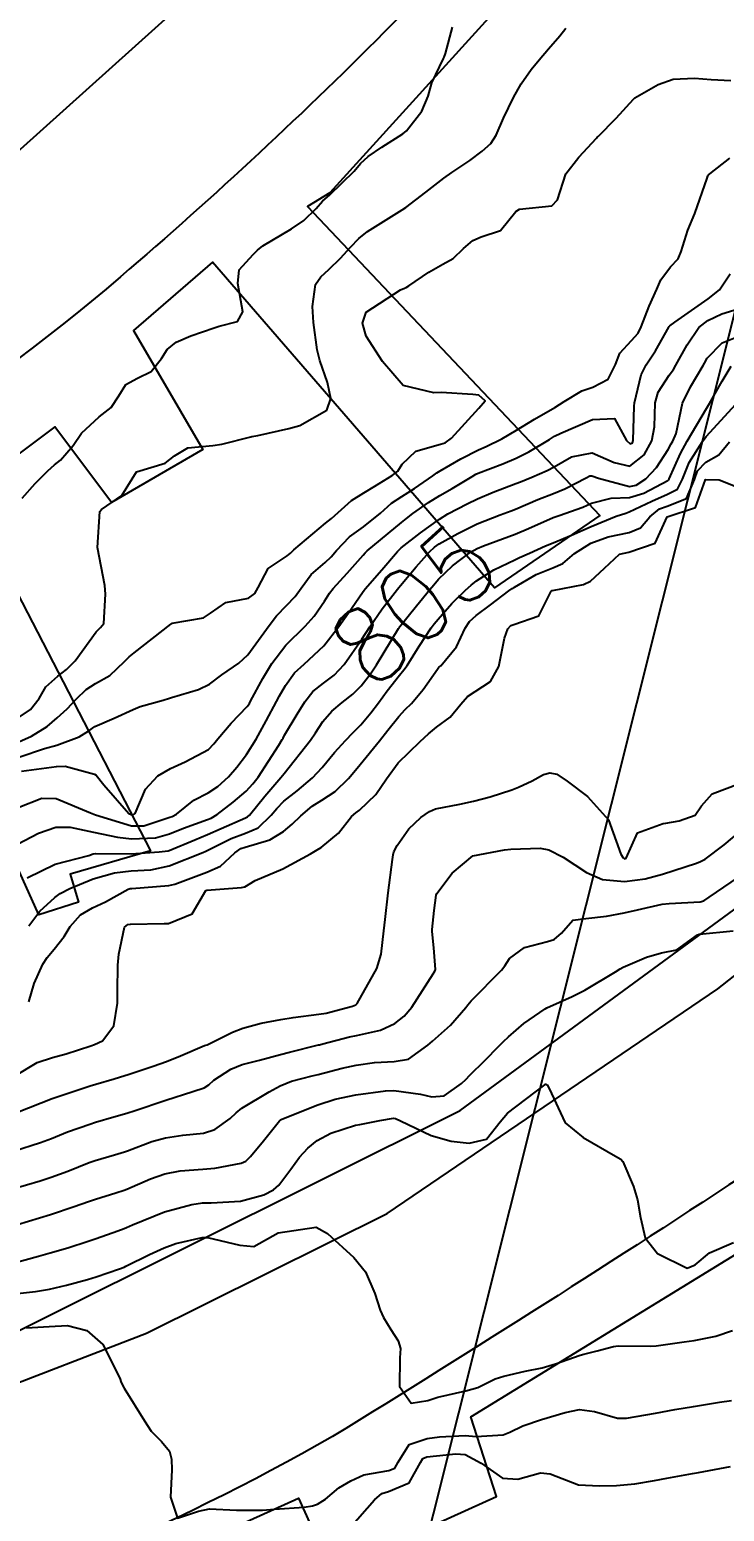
# Model space of a CAD drawing. Header units: metres. Extents: x 318500 to 325275, y 7408834 to 7428799.
# Drawn here: x 321109.4 to 321146, y 7424498 to 7424576.1 of the extents above; entities that cross this region are included whole.
import ezdxf
from ezdxf.enums import TextEntityAlignment as Align

# ---------------------------------------------------------------- set-up
doc = ezdxf.new("R2010")
doc.units = ezdxf.units.M
doc.header["$MEASUREMENT"] = 0
doc.linetypes.add('CONTINUO', pattern=[0])
for name, color, linetype in [('Cotas', 45, 'Continuous'), ('Curvas de Nivel 1m', 11, 'Continuous'), ('Curvas de Nivel 5m', 15, 'Continuous'), ('Edificações', 30, 'Continuous'), ('TEXTO', 45, 'Continuous'), ('Vias Primárias', 230, 'Continuous')]:
    doc.layers.add(name, color=color, linetype=linetype)
doc.styles.add('Style-STANDARD', font='STANDARD.shx')

msp = doc.modelspace()

# ---------------------------------------------------------------- linework, layer by layer
at = {"layer": 'Curvas de Nivel 1m', "flags": 128}
for points, elevation in [([(321108.978, 7424551.438), (321109.662, 7424552.218), (321110.33, 7424552.88), (321110.692, 7424553.188), (321111.009, 7424553.445), (321111.662, 7424554.219), (321112.106, 7424554.854), (321113.039, 7424555.727), (321113.665, 7424556.212), (321114.083, 7424556.83), (321114.449, 7424557.436), (321115.064, 7424557.756), (321115.773, 7424558.106), (321116.328, 7424558.801), (321116.616, 7424559.268), (321117.093, 7424559.655), (321117.876, 7424560.001), (321119.105, 7424560.423), (321119.37, 7424560.494), (321120.332, 7424560.748), (321120.608, 7424561.252), (321120.353, 7424562.748), (321120.424, 7424563.464), (321121.153, 7424564.284), (321121.388, 7424564.506), (321121.669, 7424564.732), (321123.174, 7424565.638), (321123.821, 7424566.063), (321124.474, 7424566.697), (321124.803, 7424567.085), (321125.197, 7424567.42), (321126.471, 7424568.671), (321126.805, 7424569.078), (321127.222, 7424569.448), (321127.94, 7424569.939), (321129.039, 7424570.633), (321129.242, 7424570.793), (321130.035, 7424571.839), (321130.368, 7424572.619), (321130.561, 7424573.327), (321131.188, 7424574.611), (321131.226, 7424574.675), (321131.294, 7424574.88), (321131.661, 7424576.258)], 799), ([(321108.807, 7424538.59), (321109.478, 7424538.89), (321110.292, 7424539.403), (321110.825, 7424539.863), (321111.353, 7424540.341), (321111.851, 7424540.855), (321112.348, 7424541.347), (321112.852, 7424541.671), (321113.6, 7424542.092), (321114.376, 7424542.825), (321114.618, 7424543.077), (321114.875, 7424543.281), (321116.81, 7424544.791), (321116.852, 7424544.829), (321116.891, 7424544.85), (321118.53, 7424545.131), (321118.899, 7424545.371), (321119.718, 7424545.942), (321120.911, 7424546.164), (321121.237, 7424546.414), (321121.421, 7424546.732), (321121.939, 7424547.721), (321122.945, 7424548.398), (321123.119, 7424548.536), (321123.299, 7424548.705), (321124.964, 7424550.12), (321125.275, 7424550.369), (321125.633, 7424550.673), (321126.331, 7424551.316), (321126.986, 7424551.713), (321127.567, 7424552.076), (321128.487, 7424552.638), (321128.779, 7424552.857), (321129.009, 7424553.234), (321129.726, 7424553.916), (321131.025, 7424554.276), (321131.273, 7424554.36), (321131.598, 7424554.601), (321133.046, 7424556.185), (321133.384, 7424556.575), (321133.054, 7424556.857), (321132.734, 7424556.906), (321131.056, 7424557.012), (321130.676, 7424556.994), (321129.061, 7424557.368), (321127.978, 7424558.647), (321127.1, 7424559.97), (321126.908, 7424560.663), (321127.116, 7424561.247), (321128.916, 7424562.422), (321129.129, 7424562.504), (321129.218, 7424562.54), (321129.351, 7424562.628), (321130.413, 7424563.346), (321131.147, 7424563.772), (321131.692, 7424564.062), (321132.244, 7424564.594), (321132.732, 7424565.021), (321133.17, 7424565.218), (321134.191, 7424565.549), (321134.987, 7424566.553), (321135.191, 7424566.664), (321136.889, 7424566.837), (321137.196, 7424567.16), (321137.636, 7424568.524), (321138.32, 7424569.417), (321139.239, 7424570.404), (321139.281, 7424570.457), (321139.327, 7424570.499), (321140.282, 7424571.457), (321141.203, 7424572.471), (321141.271, 7424572.532), (321142.495, 7424573.241), (321143.281, 7424573.514), (321144.417, 7424573.568), (321145.281, 7424573.499), (321146.326, 7424573.45)], 801), ([(321108.799, 7424537.79), (321110.164, 7424538.24), (321110.805, 7424538.417), (321111.983, 7424538.852), (321112.49, 7424539.169), (321112.818, 7424539.4), (321113.822, 7424539.834), (321114.832, 7424540.298), (321115.202, 7424540.447), (321116.408, 7424540.796), (321116.741, 7424540.892), (321116.842, 7424540.923), (321118.269, 7424541.348), (321118.853, 7424541.638), (321119.496, 7424542.118), (321120.4, 7424542.745), (321120.874, 7424543.179), (321121.989, 7424544.724), (321122.375, 7424545.241), (321122.906, 7424545.776), (321123.363, 7424546.254), (321123.675, 7424546.699), (321124.213, 7424547.409), (321124.941, 7424548.051), (321125.269, 7424548.353), (321125.54, 7424548.674), (321126.23, 7424549.395), (321126.963, 7424549.928), (321127.859, 7424550.647), (321128.446, 7424551.17), (321128.984, 7424551.531), (321129.664, 7424551.949), (321130.622, 7424552.614), (321130.84, 7424552.774), (321131.004, 7424552.873), (321132.1, 7424553.508), (321133.021, 7424553.98), (321133.436, 7424554.162), (321134.258, 7424554.562), (321135.035, 7424555.013), (321135.974, 7424555.607), (321137.047, 7424556.222), (321137.541, 7424556.523), (321138.475, 7424557.092), (321139.062, 7424557.29), (321139.855, 7424557.701), (321140.244, 7424558.483), (321140.483, 7424559.086), (321141.099, 7424559.742), (321141.436, 7424560.135), (321141.593, 7424560.465), (321142.024, 7424561.558), (321142.427, 7424562.457), (321142.643, 7424562.949), (321143.148, 7424563.621), (321143.544, 7424564.055), (321143.711, 7424564.442), (321144.056, 7424565.558), (321144.421, 7424566.432), (321145.084, 7424568.298), (321145.121, 7424568.421), (321145.157, 7424568.474), (321145.212, 7424568.523), (321146.274, 7424569.354)], 802), ([(321108.942, 7424537.048), (321110.794, 7424537.289), (321111.242, 7424537.31), (321112.791, 7424536.892), (321112.877, 7424536.839), (321113.286, 7424536.331), (321114.608, 7424534.822), (321114.759, 7424534.748), (321114.827, 7424534.751), (321114.937, 7424534.817), (321115.484, 7424536.105), (321116.133, 7424536.8), (321116.794, 7424537.196), (321117.566, 7424537.547), (321118.804, 7424538.192), (321119.082, 7424538.482), (321119.288, 7424538.755), (321119.988, 7424539.583), (321120.836, 7424540.447), (321120.955, 7424540.621), (321121.02, 7424540.737), (321121.658, 7424541.928), (321122.131, 7424542.721), (321122.88, 7424543.682), (321123.892, 7424544.695), (321124.37, 7424545.216), (321124.91, 7424546.001), (321125.172, 7424546.421), (321125.372, 7424546.675), (321126.116, 7424547.484), (321126.946, 7424548.424), (321127.055, 7424548.552), (321127.163, 7424548.657), (321128.965, 7424550.157), (321129.231, 7424550.364), (321129.569, 7424550.624), (321130.388, 7424551.207), (321130.984, 7424551.571), (321131.648, 7424551.943), (321132.7, 7424552.584), (321132.882, 7424552.701), (321133.003, 7424552.755), (321134.318, 7424553.253), (321135.015, 7424553.543), (321135.687, 7424553.876), (321136.764, 7424554.533), (321136.926, 7424554.636), (321137.032, 7424554.697), (321137.375, 7424554.867), (321139.041, 7424555.585), (321140.198, 7424555.639), (321140.826, 7424554.473), (321141.027, 7424554.301), (321141.137, 7424554.36), (321141.179, 7424554.469), (321141.239, 7424556.277), (321141.256, 7424556.468), (321141.6, 7424557.937), (321141.861, 7424558.462), (321142.354, 7424559.194), (321143.066, 7424560.45), (321143.08, 7424560.481), (321143.111, 7424560.515), (321143.372, 7424560.706), (321145.125, 7424561.941), (321145.732, 7424562.411), (321146.286, 7424563.26)], 803), ([(321108.764, 7424535.139), (321110.019, 7424535.633), (321110.771, 7424535.605), (321112.581, 7424534.843), (321112.759, 7424534.774), (321112.851, 7424534.747), (321114.75, 7424534.164), (321115.398, 7424534.162), (321116.757, 7424534.619), (321116.881, 7424534.665), (321117.112, 7424534.785), (321118.029, 7424535.513), (321118.777, 7424535.911), (321119.299, 7424536.238), (321119.85, 7424536.749), (321120.287, 7424537.253), (321120.802, 7424537.926), (321121.315, 7424538.732), (321121.845, 7424539.704), (321122.389, 7424540.717), (321122.546, 7424541.013), (321122.853, 7424541.565), (321123.336, 7424542.23), (321123.845, 7424542.695), (321124.88, 7424543.659), (321125.676, 7424544.672), (321126.169, 7424545.399), (321126.917, 7424546.467), (321126.997, 7424546.58), (321127.062, 7424546.658), (321127.929, 7424547.651), (321128.759, 7424548.633), (321128.952, 7424548.812), (321129.971, 7424549.609), (321130.967, 7424550.336), (321131.417, 7424550.603), (321132.435, 7424551.131), (321132.982, 7424551.407), (321133.802, 7424551.753), (321134.995, 7424552.209), (321135.239, 7424552.305), (321135.839, 7424552.542), (321136.649, 7424552.89), (321137.008, 7424553.086), (321137.925, 7424553.608), (321139.02, 7424553.824), (321140.171, 7424553.325), (321141.01, 7424553.115), (321141.765, 7424553.716), (321142.166, 7424554.459), (321142.298, 7424555.196), (321142.342, 7424556.457), (321142.492, 7424557.022), (321143.072, 7424557.918), (321143.302, 7424558.221), (321143.436, 7424558.445), (321144.021, 7424559.511), (321144.647, 7424560.427), (321145.114, 7424560.808), (321145.855, 7424561.147), (321147.121, 7424561.531)], 804), ([(321109.245, 7424531.422), (321110.723, 7424532.144), (321112.495, 7424532.611), (321112.728, 7424532.682), (321112.866, 7424532.702), (321114.729, 7424532.694), (321116.197, 7424532.798), (321116.668, 7424532.854), (321116.731, 7424532.872), (321118.081, 7424533.429), (321118.744, 7424533.706), (321119.47, 7424534.032), (321120.758, 7424534.587), (321120.86, 7424534.637), (321120.968, 7424534.737), (321121.775, 7424535.725), (321122.608, 7424536.713), (321122.792, 7424536.931), (321124.167, 7424538.69), (321124.431, 7424539.07), (321124.825, 7424539.662), (321125.292, 7424540.216), (321125.851, 7424540.67), (321126.412, 7424541.099), (321126.853, 7424541.547), (321127.336, 7424542.18), (321127.654, 7424542.648), (321128.818, 7424544.56), (321128.859, 7424544.63), (321128.872, 7424544.648), (321128.891, 7424544.675), (321129.762, 7424545.762), (321130.459, 7424546.615), (321130.671, 7424546.866), (321130.928, 7424547.167), (321131.661, 7424547.877), (321132.603, 7424548.585), (321132.952, 7424548.779), (321133.295, 7424548.917), (321134.96, 7424549.545), (321135.666, 7424549.84), (321136.969, 7424550.411), (321137.288, 7424550.525), (321138.528, 7424550.955), (321138.98, 7424551.166), (321140.025, 7424551.443), (321140.985, 7424551.478), (321141.748, 7424551.703), (321142.999, 7424552.375), (321143.043, 7424552.405), (321143.07, 7424552.449), (321143.672, 7424553.788), (321144.025, 7424554.435), (321145.047, 7424556.167), (321145.196, 7424556.418), (321145.874, 7424557.602), (321146.344, 7424558.401)], 806), ([(321109.334, 7424528.89), (321109.91, 7424529.664), (321110.703, 7424530.394), (321110.98, 7424530.592), (321111.485, 7424530.858), (321112.715, 7424531.367), (321113.852, 7424531.696), (321114.72, 7424531.79), (321115.77, 7424531.854), (321116.723, 7424532.049), (321118.507, 7424532.763), (321118.66, 7424532.832), (321118.732, 7424532.863), (321119.991, 7424533.497), (321120.746, 7424533.782), (321121.414, 7424534.067), (321122.105, 7424534.72), (321122.394, 7424535.087), (321122.771, 7424535.463), (321123.465, 7424536.014), (321124.282, 7424536.688), (321124.796, 7424537.248), (321125.444, 7424538.033), (321126.012, 7424538.668), (321126.405, 7424539.076), (321126.823, 7424539.494), (321127.361, 7424540.123), (321127.752, 7424540.646), (321128.211, 7424541.278), (321128.862, 7424542.111), (321129.098, 7424542.395), (321129.261, 7424542.624), (321129.904, 7424543.639), (321130.537, 7424544.605), (321130.686, 7424544.811), (321130.897, 7424545.063), (321131.629, 7424545.88), (321132.35, 7424546.589), (321132.65, 7424546.859), (321132.927, 7424547.08), (321133.845, 7424547.658), (321134.945, 7424548.186), (321135.192, 7424548.301), (321135.714, 7424548.542), (321136.564, 7424548.923), (321136.956, 7424549.083), (321137.925, 7424549.481), (321138.964, 7424549.938), (321140.282, 7424550.48), (321140.797, 7424550.649), (321140.974, 7424550.71), (321142.154, 7424551.287), (321142.988, 7424551.641), (321143.518, 7424551.917), (321143.779, 7424552.438), (321144.132, 7424553.315), (321144.831, 7424554.423), (321145.033, 7424554.679), (321146.581, 7424556.397)], 807), ([(321109.337, 7424524.889), (321109.618, 7424525.864), (321110.069, 7424526.879), (321110.296, 7424527.235), (321110.662, 7424527.671), (321111.198, 7424528.336), (321111.502, 7424528.858), (321112.063, 7424529.476), (321112.695, 7424529.837), (321113.376, 7424530.158), (321114.569, 7424530.821), (321114.672, 7424530.859), (321114.71, 7424530.867), (321114.757, 7424530.866), (321116.712, 7424531.015), (321117.024, 7424531.096), (321118.72, 7424531.722), (321119.44, 7424532.036), (321120.183, 7424532.745), (321120.501, 7424532.975), (321120.735, 7424533.05), (321122.025, 7424533.436), (321122.747, 7424533.874), (321123.204, 7424534.252), (321123.671, 7424534.696), (321124.255, 7424535.2), (321124.773, 7424535.523), (321125.482, 7424535.971), (321126.183, 7424536.666), (321126.46, 7424536.996), (321126.797, 7424537.394), (321127.808, 7424538.645), (321128.244, 7424539.213), (321128.83, 7424539.937), (321129.167, 7424540.293), (321129.491, 7424540.62), (321130.117, 7424541.345), (321130.867, 7424542.421), (321130.946, 7424542.522), (321131.035, 7424542.598), (321131.874, 7424543.596), (321132.326, 7424544.586), (321132.546, 7424544.934), (321132.9, 7424545.245), (321133.663, 7424545.814), (321134.623, 7424546.554), (321134.797, 7424546.677), (321134.923, 7424546.749), (321136.067, 7424547.405), (321136.938, 7424547.756), (321137.467, 7424547.997), (321138.079, 7424548.513), (321138.956, 7424549.058), (321139.87, 7424549.397), (321140.962, 7424549.631), (321141.562, 7424549.866), (321142.055, 7424550.459), (321142.561, 7424550.869), (321142.978, 7424551.012), (321143.993, 7424551.427), (321144.413, 7424552.429), (321144.563, 7424552.87), (321145.014, 7424553.336), (321145.7, 7424553.729), (321146.263, 7424554.402)], 808), ([(321108.571, 7424520.974), (321109.77, 7424521.694), (321110.586, 7424521.962), (321111.298, 7424522.151), (321112.596, 7424522.579), (321112.792, 7424522.643), (321113.217, 7424522.834), (321113.82, 7424523.62), (321114.006, 7424524.826), (321114.004, 7424525.459), (321114.029, 7424526.826), (321114.077, 7424527.408), (321114.366, 7424528.823), (321114.546, 7424528.957), (321114.683, 7424528.99), (321116.466, 7424529.011), (321116.684, 7424529.024), (321117.933, 7424529.529), (321118.658, 7424530.761), (321118.71, 7424530.782), (321120.541, 7424530.913), (321120.712, 7424530.959), (321121.262, 7424531.278), (321122.722, 7424531.894), (321124.17, 7424532.688), (321124.52, 7424532.896), (321124.735, 7424533.03), (321125.644, 7424533.773), (321126.344, 7424534.664), (321126.571, 7424534.853), (321126.765, 7424534.985), (321127.613, 7424535.812), (321128.182, 7424536.639), (321128.799, 7424537.487), (321129.956, 7424538.613), (321130.401, 7424539.021), (321130.821, 7424539.363), (321131.528, 7424539.894), (321132.105, 7424540.587), (321132.449, 7424540.981), (321132.85, 7424541.253), (321133.659, 7424541.767), (321134.108, 7424542.561), (321134.392, 7424544.065), (321134.573, 7424544.555), (321134.728, 7424544.717), (321134.893, 7424544.782), (321136.204, 7424545.233), (321136.859, 7424546.531), (321136.887, 7424546.564), (321136.921, 7424546.571), (321138.553, 7424546.878), (321138.928, 7424547.056), (321139.674, 7424547.754), (321140.453, 7424548.477), (321140.951, 7424548.599), (321142.34, 7424549.072), (321142.964, 7424550.45), (321144.469, 7424550.937), (321144.988, 7424552.42), (321145.705, 7424552.409), (321146.993, 7424551.89)], 809), ([(321108.522, 7424517.011), (321109.939, 7424517.469), (321110.532, 7424517.69), (321111.366, 7424518.029), (321112.544, 7424518.448), (321112.839, 7424518.544), (321113.82, 7424518.827), (321114.382, 7424518.991), (321114.552, 7424519.041), (321114.883, 7424519.145), (321116.559, 7424519.714), (321117.966, 7424520.171), (321118.566, 7424520.361), (321118.809, 7424520.516), (321119.084, 7424520.755), (321119.976, 7424521.349), (321120.583, 7424521.583), (321121.491, 7424521.822), (321122.591, 7424522.106), (321123.067, 7424522.229), (321124.599, 7424522.618), (321124.647, 7424522.631), (321124.828, 7424522.678), (321126.224, 7424523.045), (321126.607, 7424523.122), (321127.863, 7424523.389), (321128.617, 7424523.75), (321129.106, 7424524.139), (321129.524, 7424524.617), (321130.648, 7424526.371), (321130.736, 7424526.512), (321130.765, 7424526.599), (321130.667, 7424527.739), (321130.588, 7424528.601), (321130.589, 7424528.694), (321130.697, 7424529.701), (321130.797, 7424530.511), (321130.83, 7424530.599), (321131.64, 7424531.672), (321132.73, 7424532.58), (321134.39, 7424532.901), (321134.736, 7424532.934), (321136.278, 7424532.986), (321136.736, 7424532.908), (321137.497, 7424532.512), (321138.722, 7424531.713), (321139.571, 7424531.34), (321140.718, 7424531.234), (321141.803, 7424531.375), (321142.722, 7424531.627), (321144.51, 7424532.205), (321144.729, 7424532.283), (321144.972, 7424532.416), (321145.977, 7424533.166), (321146.751, 7424533.817)], 811), ([(321108.492, 7424515.028), (321109.921, 7424515.457), (321110.502, 7424515.64), (321111.391, 7424515.973), (321112.514, 7424516.416), (321112.826, 7424516.526), (321113.849, 7424516.827), (321114.367, 7424516.977), (321114.523, 7424517.03), (321115.811, 7424517.52), (321116.534, 7424517.728), (321117.454, 7424517.859), (321118.538, 7424517.965), (321119.141, 7424518.154), (321119.935, 7424518.746), (321120.252, 7424519.044), (321120.555, 7424519.28), (321121.992, 7424520.146), (321122.568, 7424520.461), (321123.182, 7424520.701), (321124.269, 7424520.99), (321124.576, 7424521.068), (321125.849, 7424521.399), (321126.583, 7424521.558), (321127.542, 7424521.689), (321128.587, 7424521.743), (321129.339, 7424521.868), (321130.364, 7424522.604), (321130.484, 7424522.719), (321130.603, 7424522.82), (321131.545, 7424523.662), (321132.357, 7424524.583), (321132.474, 7424524.739), (321132.634, 7424524.936), (321134.232, 7424526.556), (321134.417, 7424526.79), (321134.659, 7424527.166), (321135.444, 7424527.762), (321136.673, 7424528.069), (321137.016, 7424528.175), (321137.397, 7424528.513), (321137.995, 7424529.202), (321138.692, 7424529.281), (321139.772, 7424529.405), (321140.697, 7424529.589), (321141.416, 7424529.746), (321142.704, 7424530.035), (321143.07, 7424530.079), (321144.706, 7424530.167), (321144.907, 7424530.217), (321145.186, 7424530.413), (321146.721, 7424531.453)], 812), ([(321108.727, 7424513.151), (321110.478, 7424513.675), (321111.726, 7424514.095), (321112.485, 7424514.362), (321112.842, 7424514.481), (321113.923, 7424514.826), (321114.354, 7424514.96), (321114.493, 7424515.013), (321115.741, 7424515.561), (321116.506, 7424515.825), (321117.309, 7424515.977), (321118.51, 7424516.071), (321119.141, 7424516.124), (321120.515, 7424516.378), (321120.759, 7424516.494), (321121.006, 7424516.733), (321121.695, 7424517.56), (321122.549, 7424518.614), (321122.597, 7424518.662), (321122.667, 7424518.708), (321124.558, 7424519.467), (321125.475, 7424519.757), (321126.563, 7424519.99), (321128.135, 7424520.206), (321128.566, 7424520.214), (321129.972, 7424520.017), (321130.563, 7424519.89), (321131.216, 7424519.941), (321132.139, 7424520.584), (321132.359, 7424520.797), (321132.577, 7424521.018), (321133.357, 7424521.8), (321134.105, 7424522.557), (321134.353, 7424522.805), (321134.608, 7424523.052), (321135.416, 7424523.74), (321136.534, 7424524.521), (321136.631, 7424524.576), (321137.967, 7424525.176), (321138.64, 7424525.512), (321140.242, 7424526.476), (321140.489, 7424526.636), (321140.654, 7424526.718), (321141.874, 7424527.239), (321142.665, 7424527.473), (321143.477, 7424527.629), (321144.562, 7424528.422), (321144.651, 7424528.449), (321144.68, 7424528.453), (321146.442, 7424528.635)], 813), ([(321108.443, 7424511.096), (321109.839, 7424511.49), (321110.452, 7424511.661), (321111.38, 7424511.932), (321112.462, 7424512.274), (321112.882, 7424512.418), (321114.024, 7424512.824), (321114.352, 7424512.941), (321114.472, 7424512.987), (321114.791, 7424513.133), (321116.48, 7424513.825), (321117.929, 7424514.213), (321118.485, 7424514.289), (321118.938, 7424514.303), (321120.486, 7424514.388), (321121.723, 7424514.721), (321122.228, 7424514.98), (321122.498, 7424515.232), (321123.137, 7424516.074), (321123.601, 7424516.694), (321124.037, 7424517.178), (321124.533, 7424517.579), (321125.24, 7424517.972), (321126.546, 7424518.39), (321126.771, 7424518.432), (321127.823, 7424518.641), (321128.551, 7424518.751), (321128.659, 7424518.737), (321128.92, 7424518.624), (321130.539, 7424517.847), (321131.582, 7424517.542), (321132.533, 7424517.443), (321133.458, 7424517.644), (321134.178, 7424518.556), (321134.555, 7424519.013), (321136.521, 7424520.521), (321136.546, 7424520.544), (321136.571, 7424520.554), (321136.641, 7424520.519), (321136.76, 7424520.326), (321137.59, 7424518.51), (321138.539, 7424517.738), (321140.241, 7424516.757), (321140.522, 7424516.592), (321140.637, 7424516.468), (321141.191, 7424515.15), (321141.404, 7424514.456), (321141.56, 7424513.528), (321141.817, 7424512.45), (321142.458, 7424511.623), (321144.025, 7424510.845), (321144.449, 7424511.024), (321145.203, 7424511.665), (321146.467, 7424512.203)], 814), ([(321109.214, 7424507.703), (321110.399, 7424507.774), (321111.377, 7424507.833), (321112.397, 7424507.567), (321113.232, 7424506.832), (321114.131, 7424505.055), (321114.201, 7424504.822), (321114.356, 7424504.527), (321115.425, 7424502.804), (321115.784, 7424502.258), (321116.319, 7424501.711), (321116.739, 7424501.208), (321116.846, 7424500.782), (321116.868, 7424500.215), (321116.791, 7424498.782), (321117.165, 7424497.673), (321118.273, 7424498.041), (321118.859, 7424498.169), (321120.274, 7424498.102), (321121.651, 7424498.096), (321122.274, 7424498.142), (321123.847, 7424498.258), (321124.276, 7424498.328), (321124.543, 7424498.411), (321124.961, 7424498.673), (321125.676, 7424499.279), (321126.295, 7424499.65), (321126.994, 7424499.955), (321128.303, 7424500.193), (321128.62, 7424500.311), (321128.799, 7424500.623), (321129.382, 7424501.556), (321130.329, 7424501.881), (321130.966, 7424501.958), (321132.332, 7424502.04), (321132.914, 7424501.988), (321134.333, 7424502.075), (321134.671, 7424502.209), (321135.371, 7424502.535), (321136.344, 7424502.88), (321137.603, 7424503.251), (321138.349, 7424503.4), (321139.15, 7424503.29), (321140.345, 7424502.948), (321140.825, 7424502.943), (321142.348, 7424503.213), (321143.379, 7424503.4), (321144.351, 7424503.565), (321145.736, 7424503.782), (321146.355, 7424503.88)], 816), ([(321126.265, 7424497.186), (321127.541, 7424498.641), (321127.942, 7424498.978), (321128.287, 7424499.08), (321129.374, 7424499.534), (321129.967, 7424500.605), (321130.095, 7424500.821), (321130.314, 7424500.899), (321131.835, 7424501.067), (321132.317, 7424501.025), (321133.174, 7424500.567), (321134.299, 7424499.785), (321135.107, 7424499.729), (321136.303, 7424500.072), (321136.812, 7424500.005), (321138.294, 7424499.429), (321139.401, 7424499.376), (321140.294, 7424499.399), (321141.266, 7424499.485), (321142.298, 7424499.669), (321142.947, 7424499.786), (321144.304, 7424500.033), (321144.63, 7424500.09), (321146.31, 7424500.39)], 817)]:
    msp.add_lwpolyline(points, dxfattribs=dict(at, elevation=elevation))
at = {"layer": 'Curvas de Nivel 5m', "flags": 128}
for points, elevation in [([(321108.825, 7424539.89), (321109.425, 7424540.297), (321109.878, 7424540.884), (321110.232, 7424541.497), (321110.858, 7424542.063), (321111.319, 7424542.408), (321111.774, 7424542.856), (321112.886, 7424544.392), (321113.103, 7424544.623), (321113.292, 7424544.836), (321113.371, 7424546.377), (321113.332, 7424546.836), (321112.95, 7424548.84), (321113.07, 7424550.738), (321113.16, 7424550.838), (321114.225, 7424551.584), (321115, 7424552.82), (321116.516, 7424553.289), (321117.013, 7424553.66), (321117.711, 7424554.089), (321119.022, 7424554.212), (321119.501, 7424554.277), (321121.029, 7424554.667), (321121.087, 7424554.681), (321121.393, 7424554.735), (321123.034, 7424555.104), (321123.606, 7424555.274), (321125.044, 7424556.075), (321125.251, 7424556.687), (321125.063, 7424557.527), (321124.659, 7424558.694), (321124.532, 7424559.252), (321124.337, 7424560.698), (321124.273, 7424561.544), (321124.445, 7424562.697), (321124.727, 7424563.103), (321125.142, 7424563.483), (321125.749, 7424564.084), (321126.29, 7424564.673), (321126.716, 7424565.118), (321127.173, 7424565.495), (321127.89, 7424565.938), (321129.004, 7424566.633), (321129.191, 7424566.76), (321130.253, 7424567.566), (321131.207, 7424568.306), (321131.63, 7424568.604), (321132.573, 7424569.236), (321133.227, 7424569.733), (321133.671, 7424570.136), (321133.968, 7424570.569), (321134.352, 7424571.465), (321134.869, 7424572.556), (321135.277, 7424573.276), (321135.799, 7424574.031), (321136.22, 7424574.541), (321136.717, 7424575.118), (321137.309, 7424575.811), (321137.626, 7424576.215)], 800), ([(321108.735, 7424533.208), (321109.847, 7424533.78), (321110.748, 7424534.092), (321111.519, 7424534.087), (321112.745, 7424533.831), (321113.997, 7424533.571), (321114.74, 7424533.475), (321116.009, 7424533.533), (321116.744, 7424533.752), (321117.488, 7424534.04), (321118.756, 7424534.504), (321118.937, 7424534.578), (321119.254, 7424534.755), (321120.108, 7424535.408), (321120.779, 7424535.992), (321121.139, 7424536.38), (321121.411, 7424536.731), (321122.512, 7424538.419), (321122.687, 7424538.712), (321122.73, 7424538.792), (321122.813, 7424538.938), (321123.481, 7424540.05), (321123.875, 7424540.694), (321124.298, 7424541.238), (321124.855, 7424541.692), (321125.423, 7424542.113), (321125.95, 7424542.669), (321126.883, 7424544.004), (321127.299, 7424544.654), (321127.951, 7424545.597), (321128.754, 7424546.632), (321128.829, 7424546.723), (321128.923, 7424546.834), (321129.741, 7424547.819), (321130.441, 7424548.615), (321130.706, 7424548.859), (321130.954, 7424549.025), (321131.947, 7424549.582), (321132.965, 7424550.079), (321134.167, 7424550.562), (321134.75, 7424550.776), (321134.975, 7424550.864), (321136.151, 7424551.369), (321136.987, 7424551.691), (321137.582, 7424551.93), (321138.705, 7424552.504), (321138.893, 7424552.61), (321139.002, 7424552.62), (321139.351, 7424552.495), (321140.994, 7424552.053), (321141.343, 7424552.119), (321141.849, 7424552.462), (321142.407, 7424553.058), (321143.023, 7424553.999), (321143.182, 7424554.293), (321143.265, 7424554.446), (321143.44, 7424554.85), (321143.78, 7424556.439), (321144.199, 7424557.297), (321144.866, 7424558.423), (321144.944, 7424558.56), (321145.086, 7424558.807), (321145.876, 7424559.63), (321147.106, 7424560.112)], 805), ([(321108.732, 7424519.078), (321110.559, 7424519.786), (321111.983, 7424520.268), (321112.566, 7424520.454), (321112.86, 7424520.545), (321113.827, 7424520.827), (321114.392, 7424521.002), (321114.574, 7424521.06), (321115.887, 7424521.493), (321116.584, 7424521.74), (321117.333, 7424522.035), (321118.597, 7424522.582), (321118.726, 7424522.631), (321119.007, 7424522.756), (321120.063, 7424523.29), (321120.611, 7424523.498), (321121.581, 7424523.76), (321122.619, 7424523.967), (321123.257, 7424524.064), (321124.623, 7424524.232), (321125.002, 7424524.299), (321126.393, 7424524.662), (321126.565, 7424524.726), (321126.631, 7424524.807), (321127.677, 7424526.645), (321127.906, 7424527.396), (321128.045, 7424528.64), (321128.104, 7424529.223), (321128.261, 7424530.637), (321128.49, 7424532.396), (321128.524, 7424532.633), (321128.573, 7424532.792), (321128.737, 7424533.122), (321129.36, 7424534.011), (321129.996, 7424534.611), (321130.441, 7424534.929), (321130.767, 7424535.062), (321132.047, 7424535.311), (321132.773, 7424535.465), (321133.643, 7424535.701), (321134.783, 7424536.068), (321135.132, 7424536.197), (321135.864, 7424536.539), (321136.459, 7424536.868), (321136.794, 7424536.963), (321137.151, 7424536.882), (321137.702, 7424536.516), (321138.778, 7424535.704), (321139.879, 7424534.483), (321140.533, 7424532.673), (321140.652, 7424532.471), (321140.697, 7424532.438), (321140.73, 7424532.434), (321140.761, 7424532.438), (321140.809, 7424532.469), (321141.409, 7424533.804), (321142.758, 7424534.297), (321142.896, 7424534.31), (321143.603, 7424534.437), (321144.452, 7424534.737), (321144.772, 7424535.22), (321145.347, 7424535.846), (321146.79, 7424536.39)], 810), ([(321108.419, 7424509.485), (321109.688, 7424509.614), (321110.423, 7424509.741), (321111.324, 7424509.96), (321112.431, 7424510.257), (321112.875, 7424510.393), (321114.106, 7424510.823), (321114.353, 7424510.91), (321114.442, 7424510.949), (321115.687, 7424511.565), (321116.457, 7424511.924), (321117.087, 7424512.154), (321118.466, 7424512.471), (321118.751, 7424512.472), (321120.46, 7424512.069), (321121.187, 7424512.001), (321122.47, 7424512.71), (321124.473, 7424513.016), (321125.078, 7424512.674), (321126.451, 7424511.408), (321127.069, 7424510.651), (321127.557, 7424509.509), (321127.847, 7424508.638), (321128.018, 7424508.248), (321128.4, 7424507.618), (321128.787, 7424507.017), (321128.91, 7424506.622), (321128.878, 7424506.128), (321128.865, 7424504.622), (321129.473, 7424503.735), (321130.353, 7424503.874), (321130.89, 7424504.06), (321132.358, 7424504.381), (321132.997, 7424504.57), (321133.908, 7424505.016), (321134.369, 7424505.164), (321135.48, 7424505.427), (321136.376, 7424505.605), (321137.082, 7424505.811), (321138.386, 7424506.263), (321138.573, 7424506.311), (321139.29, 7424506.487), (321140.141, 7424506.727), (321140.394, 7424506.755), (321142.09, 7424506.749), (321142.395, 7424506.764), (321143.861, 7424506.962), (321144.399, 7424507.043), (321145.539, 7424507.267), (321146.408, 7424507.564)], 815)]:
    msp.add_lwpolyline(points, dxfattribs=dict(at, elevation=elevation))
at = {"layer": 'Edificações'}
for points in [[(321144.512, 7424588.825), (321125.195, 7424567.531), (321124.023, 7424566.81), (321139.417, 7424550.518), (321133.864, 7424546.711), (321119.012, 7424563.872), (321114.852, 7424560.272), (321118.5, 7424554.004), (321113.69, 7424551.204), (321110.696, 7424555.2), (321105.987, 7424551.674), (321115.748, 7424532.857), (321111.509, 7424531.621), (321111.941, 7424530.139), (321109.864, 7424529.483), (321100.18, 7424550.958)], [(321058.157, 7424486.899), (321072.372, 7424492.183), (321081.785, 7424495.795), (321102.995, 7424504.665), (321132.067, 7424519.165), (321151.947, 7424533.753)], [(321109.436, 7424492.347), (321123.54, 7424498.735), (321125.286, 7424494.881), (321133.97, 7424498.814), (321132.628, 7424503.014), (321152.036, 7424514.934)]]:
    msp.add_lwpolyline(points, dxfattribs=at)
at = {"layer": 'TEXTO', "linetype": 'CONTINUO'}
msp.add_polyline3d([(321182.922, 7424706.361, 0), (321118.566, 7424449.765, 0)], dxfattribs=at)
at = {"layer": 'Vias Primárias'}
for points in [[(320847.495, 7424714.295, -0.02148), (320898.689, 7424697.213, -0.016568), (320946.481, 7424677.112, 0.021634), (320968.169, 7424668.247, -0.119261), (320989.53, 7424654.186, -0.075795), (321005.282, 7424638.424), (321007.176, 7424635.879), (321008.435, 7424632.987), (321010.933, 7424625.091), (321024.692, 7424558.1, 0.251933), (321034.592, 7424546.254, 0.124923), (321048.625, 7424544.384), (321080.701, 7424551.728, 0.170016), (321107.48, 7424568.587), (321135.727, 7424593.976), (321146.379, 7424601.82), (321150.734, 7424604.41, -0.110904), (321167.175, 7424609.78), (321201.661, 7424617.874, 0.085974), (321221.849, 7424626.458, -0.02468)], [(321217.71, 7424617.147, -0.123232), (321205.93, 7424612.914), (321161.276, 7424602.8, 0.163541), (321141.699, 7424590.879, -0.04076), (321114.163, 7424563.105, -0.078509), (321087.121, 7424546.468, -0.083182), (321052.687, 7424538.448, -0.071826), (321032.635, 7424540.066, -0.168034), (321026.686, 7424543.77, 0.001885), (321022.259, 7424549.193, -0.178933), (321016.249, 7424566.492), (321010.882, 7424593.408), (321006.356, 7424616.504), (321002.183, 7424630.809, 0.183577), (320996.26, 7424638.651, 0.106047), (320956.848, 7424667.109, 0.45469), (320942.679, 7424664.772), (320945.382, 7424640.476), (320951.154, 7424606.834), (320956.928, 7424573.066, -0.148837), (320954.499, 7424553.914, 0.047026), (320945.453, 7424527.305, 0.072661), (320943.027, 7424500, 0.033477), (320945.108, 7424483.213, -1.414823)], [(320973.465, 7424475.494), (320984.939, 7424474.249), (321010.317, 7424469.287, 0.032373), (321025.118, 7424467.377, 0.195059), (321035.372, 7424470.794, -0.081741), (321045.989, 7424477.213), (321060.306, 7424484.912), (321080.357, 7424493.567), (321098.402, 7424500.813), (321115.534, 7424507.421), (321128.215, 7424513.735), (321145.633, 7424525.574), (321154.789, 7424532.78), (321170.763, 7424549.222, -0.14236), (321197.378, 7424564.357, -0.12521), (321217.257, 7424564.06, -0.030018)], [(321163.783, 7424459.146), (321178.196, 7424473.51, 0.026686), (321187.989, 7424492.747, 0.10747), (321192.501, 7424515.732, 0.125285), (321187.104, 7424542.943, 0.330825), (321166.095, 7424530.31, -0.098097), (321147.606, 7424516.141, -0.007406), (321125.341, 7424501.973, -0.058297), (321098.085, 7424490.42, 0.054077), (321078.425, 7424483.424, 0.651469), (321075.385, 7424472.795, 0.030497), (321086.586, 7424458.156, 0.392404)]]:
    msp.add_lwpolyline(points, format="xyb", dxfattribs=at)

# ---------------------------------------------------------------- texts
at = {"layer": 'Cotas', "style": 'Style-STANDARD'}
msp.add_text('805', height=4, rotation=42.00022, dxfattribs=at).set_placement((321129.624, 7424545.837, 805), align=Align.MIDDLE_CENTER)

doc.saveas('drawing.dxf')
